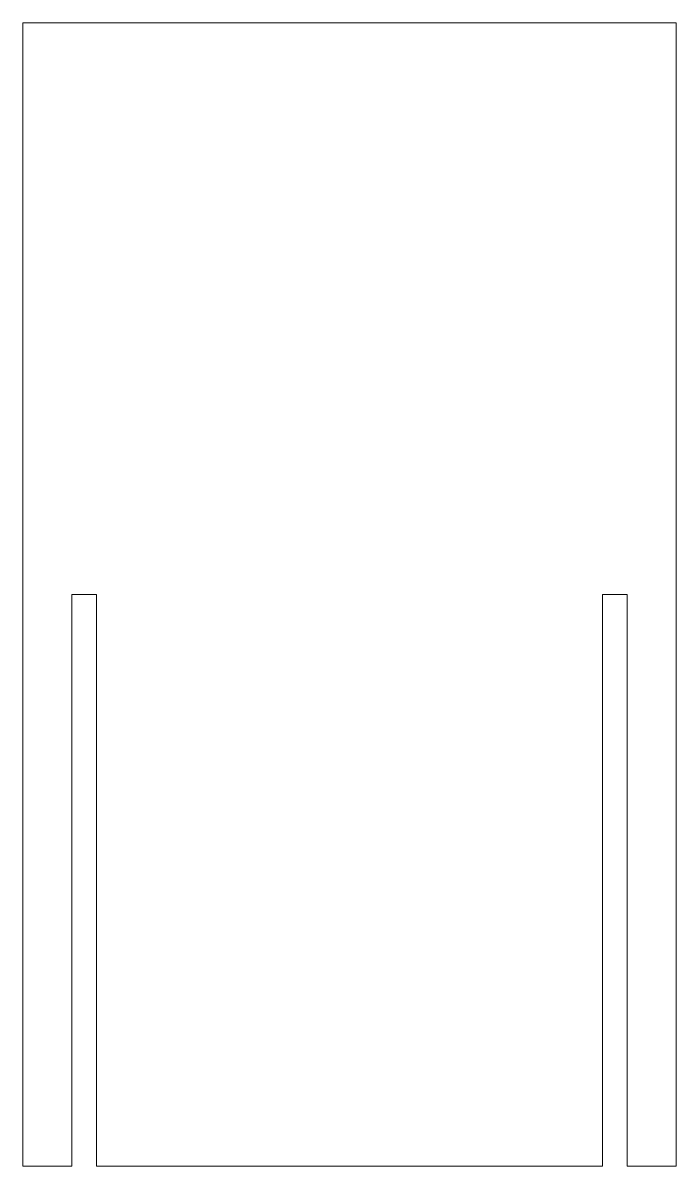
# Model space of a CAD drawing. Header units: inches. Extents: x 0.54 to 4.54, y 4.61 to 11.61.
import ezdxf

# ---------------------------------------------------------------- set-up
doc = ezdxf.new("R2010")
doc.units = ezdxf.units.IN
doc.header["$MEASUREMENT"] = 0

msp = doc.modelspace()

# ---------------------------------------------------------------- linework, layer by layer
at = {"color": 7, "linetype": 'Continuous', "lineweight": 15}
for p, q in [((4.5355, 11.6074), (0.5355, 11.6074)), ((0.5355, 11.6074), (0.5355, 4.6074)), ((4.5355, 4.6074), (4.5355, 11.6074)), ((0.9855, 8.1074), (0.8355, 8.1074)), ((0.8355, 8.1074), (0.8355, 4.6074)), ((0.9855, 4.6074), (0.9855, 8.1074)), ((4.2355, 8.1074), (4.0855, 8.1074)), ((4.0855, 8.1074), (4.0855, 4.6074)), ((4.2355, 4.6074), (4.2355, 8.1074)), ((0.5355, 4.6074), (0.8355, 4.6074)), ((0.9855, 4.6074), (4.0855, 4.6074)), ((4.2355, 4.6074), (4.5355, 4.6074))]:
    msp.add_line(p, q, dxfattribs=at)

doc.saveas('drawing.dxf')
